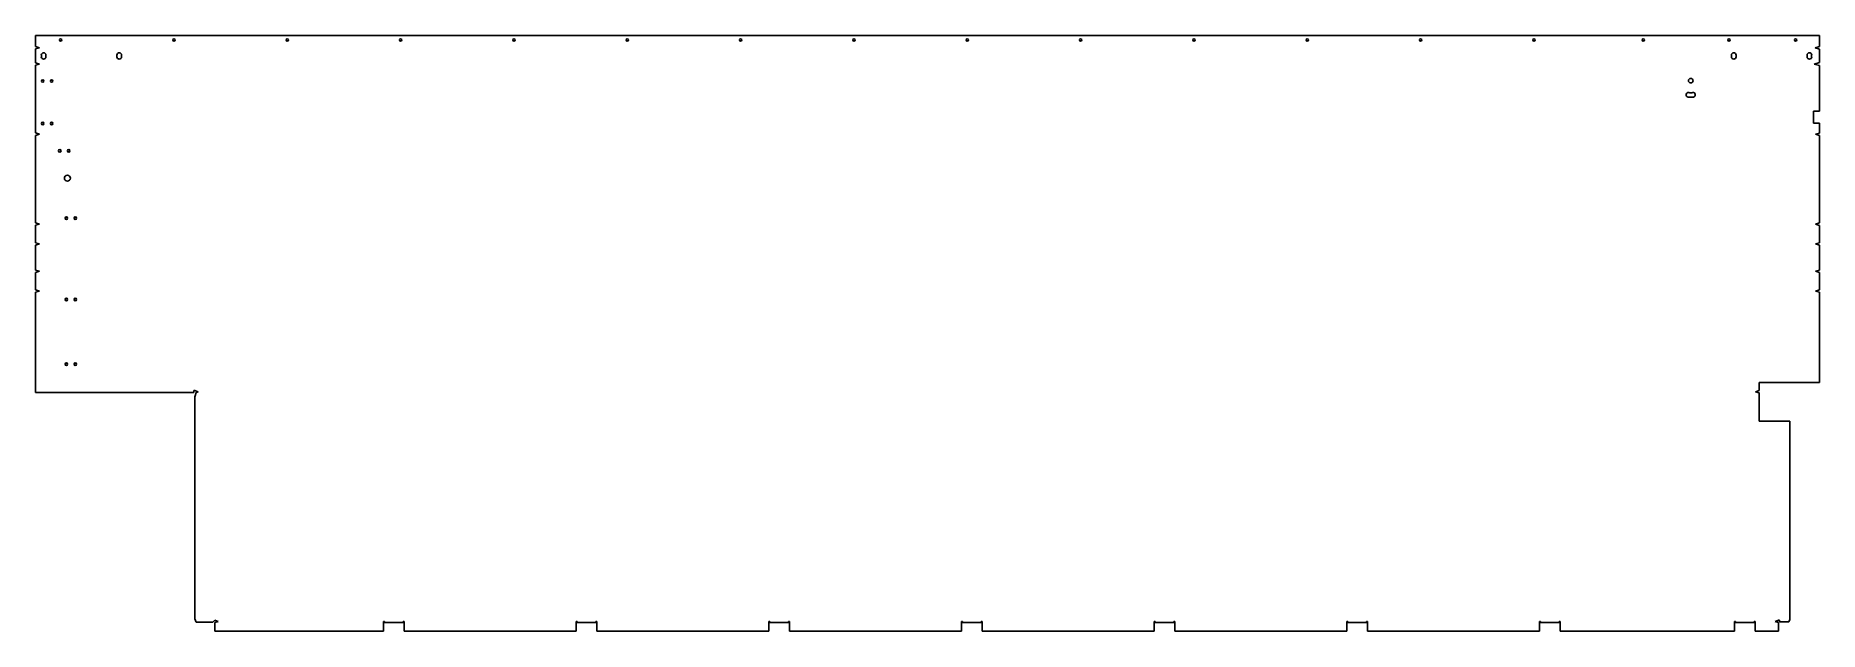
# Model space of a CAD drawing. Extents: x 31 to 4512, y 18 to 1515.
import ezdxf

# ---------------------------------------------------------------- set-up
doc = ezdxf.new("R2010")
doc.units = 0
doc.layers.get('0').update_dxf_attribs({"linetype": 'CONTINUOUS'})

msp = doc.modelspace()

# ---------------------------------------------------------------- linework, layer by layer
for p, q in [((30.6, 1514.9), (30.6, 1487.5)), ((4511.6, 1514.9), (30.6, 1514.9)), ((30.6, 1487.5), (40.6, 1484.5)), ((40.6, 1484.5), (30.6, 1481.5)), ((30.6, 1481.5), (30.6, 1446.4)), ((4511.6, 1487.7), (4500.9, 1484.5)), ((4500.9, 1484.5), (4511.6, 1481.3)), ((4511.6, 1487.7), (4511.6, 1514.9)), ((4511.6, 1447.3), (4511.6, 1481.3)), ((30.6, 1446.4), (40.6, 1443.4)), ((40.6, 1443.4), (30.6, 1440.4)), ((30.6, 1440.4), (30.6, 1270.4)), ((44.9, 1466.2), (44.9, 1461.7)), ((56.4, 1466.2), (56.4, 1461.7)), ((234.9, 1466.2), (234.9, 1461.7)), ((246.4, 1466.2), (246.4, 1461.7)), ((4290.8, 1466.2), (4290.8, 1461.7)), ((4302.3, 1466.2), (4302.3, 1461.7)), ((4480.8, 1466.2), (4480.8, 1461.7)), ((4492.3, 1466.2), (4492.3, 1461.7)), ((4511.6, 1447.3), (4498.5, 1443.4)), ((4498.5, 1443.4), (4511.6, 1439.5)), ((4511.6, 1325.3), (4511.6, 1439.5)), ((4511.6, 1325.3), (4496.6, 1325.3)), ((4496.6, 1295.3), (4496.6, 1325.3)), ((30.6, 1270.4), (40.6, 1267.4)), ((40.6, 1267.4), (30.6, 1264.4)), ((30.6, 1264.4), (30.6, 1044.4)), ((4511.6, 1295.3), (4496.6, 1295.3)), ((4511.6, 1270.3), (4501.6, 1267.3)), ((4501.6, 1267.3), (4511.6, 1264.3)), ((4511.6, 1270.3), (4511.6, 1295.3)), ((4511.6, 1044.2), (4511.6, 1264.3)), ((30.6, 1044.4), (40.6, 1041.4)), ((40.6, 1041.4), (30.6, 1038.4)), ((30.6, 1038.4), (30.6, 994.6)), ((4511.6, 1044.2), (4501.6, 1041.2)), ((4501.6, 1041.2), (4511.6, 1038.2)), ((4511.6, 994.4), (4511.6, 1038.2)), ((30.6, 994.6), (40.6, 991.6)), ((40.6, 991.6), (30.6, 988.6)), ((30.6, 988.6), (30.6, 926)), ((4511.6, 994.4), (4501.6, 991.4)), ((4501.6, 991.4), (4511.6, 988.4)), ((4511.6, 925.9), (4511.6, 988.4)), ((30.6, 926), (40.6, 923)), ((40.6, 923), (30.6, 920)), ((30.6, 920), (30.6, 876.2)), ((4511.6, 925.9), (4501.6, 922.9)), ((4501.6, 922.9), (4511.6, 919.9)), ((4511.6, 876.1), (4511.6, 919.9)), ((30.6, 876.2), (40.6, 873.2)), ((40.6, 873.2), (30.6, 870.2)), ((30.6, 870.2), (30.6, 618.2)), ((4511.6, 876.1), (4501.6, 873.1)), ((4501.6, 873.1), (4511.6, 870.1)), ((4511.6, 643.2), (4511.6, 870.1)), ((4360.6, 643.2), (4511.6, 643.2)), ((4360.6, 643.2), (4360.6, 623.1)), ((428.3, 618.2), (30.6, 618.2)), ((428.3, 623.2), (430.7, 623.2)), ((428.3, 623.2), (428.3, 618.2)), ((430.7, 607.7), (430.6, 49.8)), ((430.7, 623.2), (438.7, 620.2)), ((430.7, 607.7), (433.7, 618.3)), ((438.7, 620.2), (433.7, 618.3)), ((4360.6, 623.1), (4350.8, 620.2)), ((4350.8, 620.2), (4360.6, 617.2)), ((4360.6, 617.2), (4360.6, 546.2)), ((4360.6, 546.2), (4437.6, 546.2)), ((4437.6, 546.2), (4437.6, 48.2)), ((430.6, 49.8), (433.6, 41.2)), ((476, 41.2), (480.7, 46.2)), ((480.7, 46.2), (488.7, 43.2)), ((4408.7, 46.2), (4400.7, 43.2)), ((4408.7, 46.2), (4411.7, 46.2)), ((4411.7, 46.2), (4411.7, 42)), ((4435.2, 42), (4437.6, 48.2)), ((433.6, 41.2), (476, 41.2)), ((488.7, 43.2), (480.7, 40.2)), ((480.7, 40.2), (480.7, 18.2)), ((480.7, 18.2), (904.6, 18.2)), ((904.6, 43.2), (907.1, 43.2)), ((904.6, 43.2), (904.6, 18.2)), ((907.1, 43.2), (907.1, 40.2)), ((907.1, 40.2), (954.1, 40.2)), ((954.1, 43.2), (956.6, 43.2)), ((954.1, 40.2), (954.1, 43.2)), ((956.6, 18.2), (956.6, 43.2)), ((956.6, 18.2), (1388.6, 18.2)), ((1388.6, 43.2), (1391.1, 43.2)), ((1388.6, 43.2), (1388.6, 18.2)), ((1391.1, 43.2), (1391.1, 40.2)), ((1391.1, 40.2), (1438.1, 40.2)), ((1438.1, 43.2), (1440.6, 43.2)), ((1438.1, 40.2), (1438.1, 43.2)), ((1440.6, 18.2), (1440.6, 43.2)), ((1440.6, 18.2), (1872.6, 18.2)), ((1872.6, 43.2), (1875.1, 43.2)), ((1872.6, 43.2), (1872.6, 18.2)), ((1875.1, 43.2), (1875.1, 40.2)), ((1875.1, 40.2), (1922.1, 40.2)), ((1922.1, 43.2), (1924.6, 43.2)), ((1922.1, 40.2), (1922.1, 43.2)), ((1924.6, 18.2), (1924.6, 43.2)), ((1924.6, 18.2), (2356.6, 18.2)), ((2356.6, 43.2), (2359.1, 43.2)), ((2356.6, 43.2), (2356.6, 18.2)), ((2359.1, 43.2), (2359.1, 40.2)), ((2359.1, 40.2), (2406.1, 40.2)), ((2406.1, 43.2), (2408.6, 43.2)), ((2406.1, 40.2), (2406.1, 43.2)), ((2408.6, 18.2), (2408.6, 43.2)), ((2408.6, 18.2), (2840.6, 18.2)), ((2840.6, 43.2), (2843.1, 43.2)), ((2840.6, 43.2), (2840.6, 18.2)), ((2843.1, 43.2), (2843.1, 40.2)), ((2843.1, 40.2), (2890.1, 40.2)), ((2890.1, 43.2), (2892.6, 43.2)), ((2890.1, 40.2), (2890.1, 43.2)), ((2892.6, 18.2), (2892.6, 43.2)), ((2892.6, 18.2), (3324.6, 18.2)), ((3324.6, 43.2), (3324.6, 18.2)), ((3324.6, 43.2), (3327.1, 43.2)), ((3327.1, 43.2), (3327.1, 40.2)), ((3327.1, 40.2), (3374.1, 40.2)), ((3374.1, 43.2), (3376.6, 43.2)), ((3374.1, 40.2), (3374.1, 43.2)), ((3376.6, 18.2), (3376.6, 43.2)), ((3376.6, 18.2), (3808.6, 18.2)), ((3808.6, 43.2), (3808.6, 18.2)), ((3808.6, 43.2), (3811.1, 43.2)), ((3811.1, 43.2), (3811.1, 40.2)), ((3811.1, 40.2), (3858.1, 40.2)), ((3858.1, 43.2), (3860.6, 43.2)), ((3858.1, 40.2), (3858.1, 43.2)), ((3860.6, 18.2), (3860.6, 43.2)), ((3860.6, 18.2), (4298.6, 18.2)), ((4298.6, 43.2), (4301.1, 43.2)), ((4298.6, 43.2), (4298.6, 18.2)), ((4301.1, 43.2), (4301.1, 40.2)), ((4301.1, 40.2), (4348.1, 40.2)), ((4348.1, 43.2), (4350.6, 43.2)), ((4348.1, 40.2), (4348.1, 43.2)), ((4350.6, 18.2), (4350.6, 43.2)), ((4350.6, 18.2), (4408.7, 18.2)), ((4400.7, 43.2), (4408.7, 40.2)), ((4408.7, 18.2), (4408.7, 40.2)), ((4433.4, 42), (4411.7, 42)), ((4435.2, 42), (4433.4, 42))]:
    msp.add_line(p, q)
for centre, radius in [((93.2, 1504), 3), ((377.9, 1504), 3), ((662.6, 1504), 3), ((947.3, 1504), 3), ((1232.1, 1504), 3), ((1516.8, 1504), 3), ((1801.5, 1504), 3), ((2086.2, 1504), 3), ((2370.9, 1504), 3), ((2655.6, 1504), 3), ((2940.4, 1504), 3), ((3225.1, 1504), 3), ((3509.8, 1504), 3), ((3794.5, 1504), 3), ((4069.2, 1504), 3), ((4284.5, 1504), 3), ((4451.9, 1504), 3), ((48.3, 1400.9), 3.25), ((70.8, 1400.9), 3.25), ((4188.6, 1401.8), 5.75), ((48.3, 1294), 3.25), ((70.8, 1294), 3.25), ((91.1, 1225.4), 3.25), ((113.6, 1225.4), 3.25), ((110.3, 1156.8), 7.5), ((107.7, 1056.4), 3.25), ((130.2, 1056.4), 3.25), ((107.7, 852.1), 3.25), ((130.2, 852.1), 3.25), ((107.7, 689.5), 3.25), ((130.2, 689.5), 3.25)]:
    msp.add_circle(centre, radius)
for centre, radius, start, end in [((50.6, 1466.2), 5.75, 0, 180), ((50.6, 1461.7), 5.75, 180, 0), ((240.6, 1466.2), 5.75, 0, 180), ((240.6, 1461.7), 5.75, 180, 0), ((4296.6, 1466.2), 5.75, 0, 180), ((4296.6, 1461.7), 5.75, 180, 0), ((4486.6, 1466.2), 5.75, 0, 180), ((4486.6, 1461.7), 5.75, 180, 0), ((4182.8, 1366.3), 5.75, 80.8388, 260.8388), ((4188.6, 1401.8), 41.7, 260.8388, 279.1612), ((4188.6, 1401.8), 30.3, 260.8388, 279.1612), ((4194.3, 1366.3), 5.75, 279.1612, 99.1612)]:
    msp.add_arc(centre, radius, start, end)

doc.saveas('drawing.dxf')
